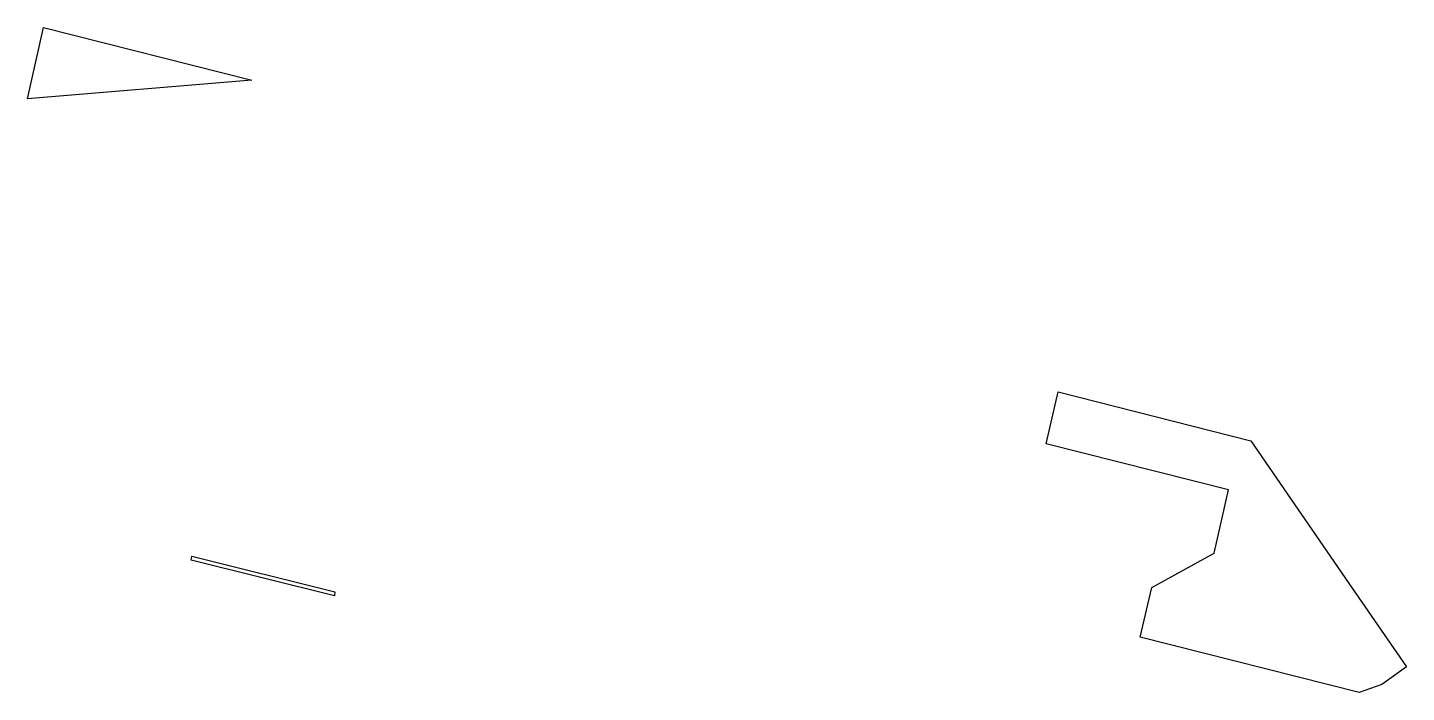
# Model space of a CAD drawing. Header units: metres. Extents: x 256632 to 257401, y 386056 to 386427.
import ezdxf

# ---------------------------------------------------------------- set-up
doc = ezdxf.new("R2010")
doc.units = ezdxf.units.M

msp = doc.modelspace()

# ---------------------------------------------------------------- linework, layer by layer
for points in [[(256640.879163, 386427.480747, -229.476846), (256757.081395, 386398.0497, -230.159839), (256632.011347, 386387.692935, -167.517249), (256640.879163, 386427.480747, -229.476846)], [(257400.929884, 386070.647931, 8.083574), (257387.192719, 386060.896952, 27.649858), (257374.556443, 386056.421789, 39.028781), (257252.541999, 386087.324921, 39.745935), (257258.882887, 386115.003529, -3.421744), (257293.644509, 386134.209637, -44.879744), (257301.725795, 386169.485259, -99.895762), (257200.106794, 386195.222748, -99.298484), (257206.722781, 386224.10219, -144.338991), (257314.14323, 386196.895343, -144.970367), (257370.657382, 386114.659175, -45.26601), (257400.929884, 386070.647931, 8.083574)], [(256723.694511, 386132.489888, 173.60754), (256803.304077, 386112.608822, 172.724299), (256803.256637, 386110.252969, 176.211979), (256723.174286, 386130.219052, 177.149145), (256723.694511, 386132.489888, 173.60754)]]:
    msp.add_polyline3d(points)

doc.saveas('drawing.dxf')
